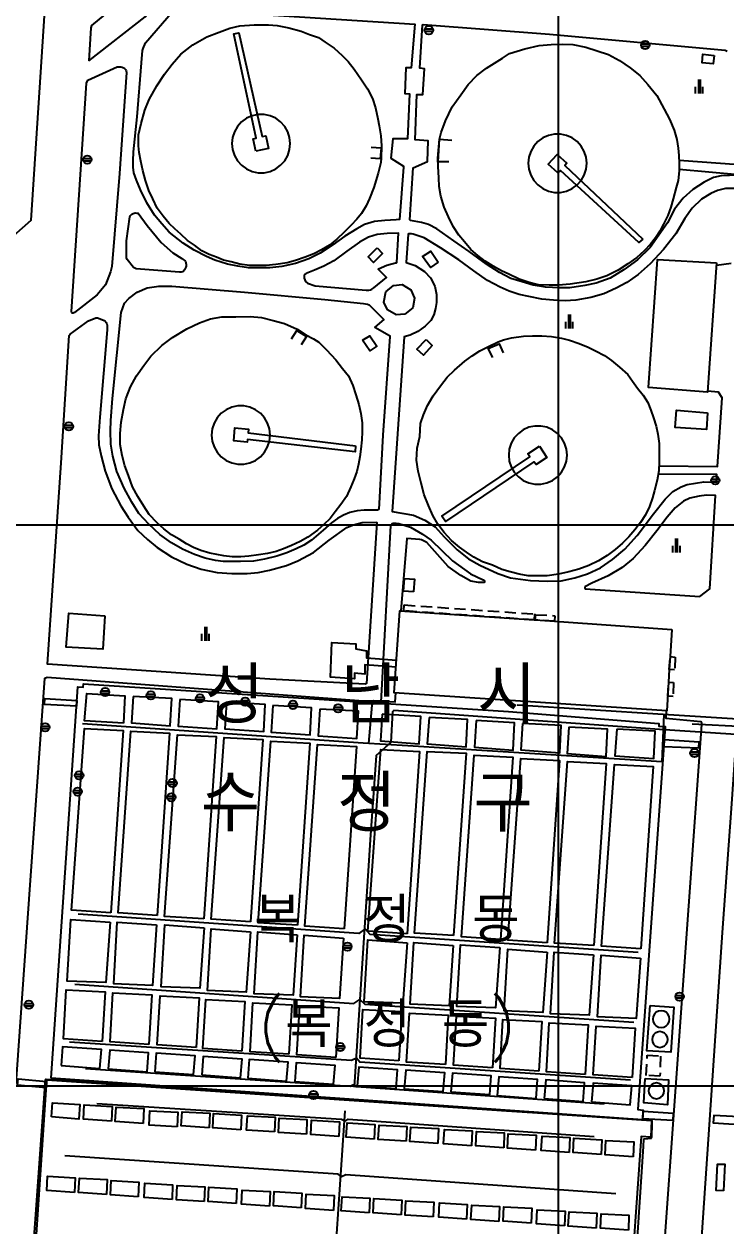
# Model space of a CAD drawing. Extents: x 210616 to 211059, y 540071 to 540643.
# Drawn here: x 210804.7 to 210929.9, y 540275 to 540489.2 of the extents above; entities that cross this region are included whole.
import ezdxf

# ---------------------------------------------------------------- set-up
doc = ezdxf.new("R2010")
doc.units = 0
doc.linetypes.add('ANYANG1', pattern=[11.5, 6, -1, 1, -1.5, 1, -1])
doc.linetypes.add('ANYANG3', pattern=[3, 2, -1])
for name, color, linetype in [('A0013118', 1, 'CONTINUOUS'), ('B0014111', 7, 'CONTINUOUS'), ('B0014116', 7, 'ANYANG3'), ('B0024121', 7, 'CONTINUOUS'), ('B0024126', 7, 'ANYANG1'), ('C0226232', 7, 'CONTINUOUS'), ('C0393323', 7, 'CONTINUOUS'), ('C0536117', 7, 'CONTINUOUS'), ('D0015221', 3, 'CONTINUOUS'), ('F0017114', 7, 'CONTINUOUS'), ('H0037335', 7, 'CONTINUOUS'), ('H0049210', 7, 'CONTINUOUS')]:
    doc.layers.add(name, color=color, linetype=linetype)
doc.styles.add('ROMANS_WHGTXT', font='romans.shx', dxfattribs={"height": 2, "bigfont": 'whgtxt.shx'})

# ---------------------------------------------------------------- blocks, each defined once
blk = doc.blocks.new('D0015221')
at = {"layer": 'D0015221'}
for points in [[(-0.15, 1.25), (-0.15, -1.25)], [(0.15, 1.25), (0.15, -1.25)], [(-0.65, -1.25), (-0.65, -0.05)], [(0.65, -1.25), (0.65, -0.05)]]:
    blk.add_lwpolyline(points, dxfattribs=at)
blk = doc.blocks.new('C0226232')
at = {"layer": 'C0226232'}
for points in [[(-0.72, 0.211), (0.72, 0.211)], [(-0.722, -0.202), (0.722, -0.202)]]:
    blk.add_lwpolyline(points, dxfattribs=at)
blk.add_circle((0, 0), 0.75, dxfattribs=at)

msp = doc.modelspace()

# ---------------------------------------------------------------- linework, layer by layer
at = {"layer": 'A0013118'}
for points in [[(210792.52, 540465.911), (210791.68, 540454.99), (210795.12, 540450.64), (210801.39, 540450.18), (210806, 540454.31), (210808.65, 540494.42), (210816.63, 540501.3), (210818.43, 540501.39), (210819.651, 540517.287)], [(210816.266, 540482.703), (210826.304, 540490.503), (210827.724, 540492.203), (210822.335, 540492.827), (210821.611, 540492.805), (210821.386, 540492.737), (210821.178, 540492.621), (210816.782, 540488.994), (210816.631, 540488.564), (210816.266, 540482.703)], [(210830.627, 540452.162), (210829.283, 540453.652), (210827.967, 540455.146), (210826.638, 540457.384), (210825.518, 540459.68), (210824.761, 540461.397), (210824.303, 540462.745), (210824.211, 540463.72), (210824.191, 540464.89), (210824.231, 540466.485), (210824.915, 540472.719), (210825.686, 540482.345), (210825.886, 540484.508), (210825.969, 540484.876), (210826.406, 540485.899), (210831.339, 540491.624)], [(210847.318, 540490.961), (210874.437, 540489.214), (210873.742, 540481.437), (210872.825, 540481.447), (210872.604, 540476.836), (210873.456, 540476.79), (210873.087, 540468.775), (210870.501, 540468.811), (210870.148, 540465.344), (210872.394, 540463.938), (210872.4, 540463.739), (210871.657, 540454.389), (210871.059, 540454.328), (210869.047, 540454.244), (210867.209, 540454.025), (210865.455, 540453.509), (210864.045, 540452.752), (210861.907, 540451.449), (210859.776, 540449.9), (210857.533, 540448.397), (210855.501, 540447.378), (210853.142, 540446.56), (210850.706, 540445.999), (210848.577, 540445.807), (210846.707, 540445.766), (210844.751, 540445.798), (210842.846, 540446.072), (210841.002, 540446.445), (210838.77, 540447.132), (210837.253, 540447.833), (210835.081, 540448.964), (210833.112, 540450.208), (210830.627, 540452.162)], [(210932.035, 540462.29), (210929.035, 540462.208), (210927.627, 540461.868), (210925.968, 540461.043), (210923.95, 540459.727), (210922.22, 540458.178), (210920.712, 540456.233), (210919.458, 540453.811), (210916.334, 540449.429), (210914.123, 540447.239), (210911.749, 540445.472), (210909.212, 540443.964), (210906.75, 540443.064), (210904.707, 540442.637), (210902.02, 540442.241), (210900.184, 540442.21), (210897.724, 540442.339), (210895.526, 540442.717), (210893.537, 540443.268), (210891.502, 540443.88), (210889.473, 540444.94), (210887.193, 540446.466), (210884.112, 540448.692), (210881.388, 540450.572), (210878.327, 540452.725), (210876.84, 540453.489), (210875.583, 540453.863), (210873.658, 540454.212), (210873.493, 540454.32), (210874.086, 540463.604), (210876.65, 540464.721), (210876.764, 540468.427), (210874.451, 540468.619), (210874.747, 540476.686), (210875.861, 540476.679), (210876.129, 540481.261), (210875.311, 540481.36), (210875.796, 540489.081), (210875.88, 540489.144), (210898.425, 540487.455), (210929.72, 540484.611), (210930.061, 540484.422)], [(210815.884, 540478.71), (210816.104, 540479.233), (210821.323, 540481.592), (210821.753, 540481.628), (210821.988, 540481.608), (210822.208, 540481.572), (210822.475, 540481.466), (210822.662, 540481.347), (210822.867, 540481.089), (210822.939, 540480.882), (210822.98, 540480.582), (210821.779, 540462.573), (210820.386, 540446.051), (210820.144, 540445.095), (210819.235, 540442.764), (210817.764, 540440.957), (210813.73, 540437.798), (210813.472, 540437.699), (210813.374, 540437.69), (210813.294, 540437.711), (210813.231, 540437.782), (210813.19, 540437.978), (210815.884, 540478.71)], [(210932.146, 540464.163), (210921.514, 540464.903)], [(210921.528, 540463.358), (210932.082, 540462.439)], [(210931.734, 540459.94), (210929.781, 540459.935), (210928.385, 540459.587), (210927.197, 540459.029), (210925.532, 540458.034), (210923.868, 540456.443), (210922.556, 540454.585), (210920.932, 540451.865), (210918.732, 540449.082), (210916.391, 540446.472), (210914.238, 540444.619), (210912.184, 540443.173), (210910.274, 540442.141), (210908.083, 540441.172), (210905.775, 540440.505), (210903.088, 540440.041), (210901.192, 540439.92), (210899.102, 540440.009), (210897.04, 540440.177), (210894.711, 540440.667), (210892.993, 540441.049), (210891.196, 540441.635), (210889.617, 540442.333), (210887.387, 540443.534), (210884.905, 540445.28), (210882.236, 540447.236), (210879.01, 540449.354), (210876.056, 540451.162), (210874.125, 540451.777), (210873.815, 540451.836), (210873.534, 540451.862), (210873.323, 540451.839), (210873.238, 540451.765), (210872.868, 540446.732), (210874.472, 540446.193), (210876.134, 540445.154), (210877.227, 540444.024), (210877.988, 540442.517), (210878.253, 540441.005), (210878.272, 540439.615), (210878.105, 540438.551), (210877.774, 540437.385), (210877.266, 540436.421), (210876.226, 540435.396), (210874.971, 540434.442), (210873.598, 540433.801), (210872.481, 540433.484), (210870.392, 540402.376), (210874.174, 540401.726), (210876.205, 540400.801), (210878.029, 540399.603), (210879.637, 540397.81), (210881.954, 540395.501), (210883.963, 540393.899), (210886.012, 540392.798), (210889.178, 540391.283), (210891.468, 540390.552), (210895.048, 540390.033), (210897.997, 540389.908), (210900.502, 540390.021), (210902.949, 540390.524), (210905.2, 540391.215), (210907.494, 540392.326), (210909.648, 540393.772), (210911.818, 540395.654), (210914.053, 540398.062), (210916.981, 540401.938), (210919.011, 540404.57), (210920.386, 540405.893), (210921.869, 540406.768), (210922.983, 540407.173), (210925.934, 540407.619), (210928.18, 540407.565), (210928.27, 540408.944), (210917.803, 540409.003)], [(210833.545, 540446.947), (210833.643, 540446.389), (210833.62, 540446.083), (210833.588, 540445.89), (210833.478, 540445.646), (210833.356, 540445.432), (210833.146, 540445.201), (210832.968, 540445.1), (210832.766, 540445.031), (210832.443, 540445.013), (210824.715, 540445.616), (210824.275, 540445.85), (210823.14, 540447.253), (210823.026, 540447.574), (210822.988, 540447.889), (210823.014, 540450.608), (210823.574, 540454.862), (210823.719, 540455.109), (210823.945, 540455.338), (210824.215, 540455.489), (210824.562, 540455.57), (210824.856, 540455.561), (210825.064, 540455.52), (210826.705, 540453.349), (210829.186, 540450.291), (210831.281, 540448.44), (210832.876, 540447.442), (210833.545, 540446.947)], [(210867.955, 540445.473), (210867.953, 540445.6), (210869.42, 540446.237), (210870.97, 540446.69), (210871.139, 540446.7), (210871.215, 540446.742), (210871.505, 540451.952), (210869.485, 540451.916), (210867.678, 540451.743), (210866.149, 540451.275), (210864.563, 540450.377), (210862.288, 540448.787), (210859.962, 540447.065), (210858.197, 540446.074), (210856.535, 540445.362), (210855.031, 540444.771), (210854.855, 540444.659), (210854.701, 540444.449), (210854.68, 540444.18), (210854.685, 540443.938), (210854.922, 540443.374), (210855.287, 540443.084), (210856.652, 540442.587), (210865.741, 540441.793), (210866.232, 540441.806), (210866.503, 540441.874), (210866.755, 540441.98), (210867.089, 540442.205), (210869.334, 540444.085), (210867.955, 540445.473)], [(210928.161, 540446.272), (210930.787, 540446.627)], [(210867.975, 540402.716), (210867.738, 540402.592), (210865.369, 540402.579), (210864.126, 540402.473), (210862.822, 540402.179), (210861.685, 540401.726), (210860.63, 540401.102), (210859.559, 540400.351), (210858.085, 540399.033), (210855.976, 540397.243), (210854.629, 540396.382), (210853.238, 540395.677), (210851.585, 540395.001), (210849.78, 540394.381), (210847.634, 540393.856), (210845.622, 540393.522), (210843.321, 540393.434), (210841.753, 540393.42), (210840.219, 540393.463), (210838.849, 540393.615), (210837.034, 540394.036), (210835.152, 540394.676), (210832.99, 540395.614), (210831.005, 540396.748), (210828.918, 540398.236), (210827.001, 540400.105), (210825.204, 540401.998), (210823.964, 540404.009), (210822.593, 540406.511), (210821.308, 540409.514), (210820.548, 540412.237), (210820.206, 540414.369), (210820.18, 540416.738), (210820.197, 540418.55), (210820.52, 540422.497), (210822.041, 540437.835), (210822.642, 540439.487), (210823.418, 540440.332), (210824.902, 540441.458), (210826.696, 540442.236), (210828.745, 540442.514), (210831.092, 540442.524), (210844.034, 540441.465), (210858.384, 540440.12), (210865.246, 540439.433), (210865.634, 540439.382), (210865.947, 540439.317), (210866.245, 540439.178), (210868.883, 540436.599), (210867.265, 540435.188), (210869.919, 540433.754), (210869.948, 540433.576), (210868.723, 540415.987), (210867.975, 540402.716)], [(210812.798, 540433.73), (210812.945, 540433.97), (210816.248, 540436.362), (210817.53, 540436.846), (210817.808, 540436.855), (210818.031, 540436.839), (210819.034, 540436.42), (210819.179, 540436.294), (210819.357, 540436.047), (210819.472, 540435.81), (210819.529, 540435.565), (210819.581, 540435.169), (210819.587, 540434.708), (210818.261, 540419.154), (210818.017, 540415.828), (210818.09, 540414.216), (210818.48, 540412.276), (210819.202, 540409.532), (210820.402, 540406.403), (210822.02, 540403.386), (210823.331, 540401.373), (210825.036, 540398.984), (210826.738, 540397.378), (210828.452, 540395.926), (210831.049, 540394.25), (210833.777, 540392.946), (210836.319, 540392.068), (210839.17, 540391.496), (210841.801, 540391.325), (210844.492, 540391.311), (210846.46, 540391.499), (210848.521, 540391.886), (210851.508, 540392.713), (210853.528, 540393.56), (210856.341, 540395.052), (210859.146, 540397.254), (210862.267, 540399.48), (210863.444, 540400.004), (210865.025, 540400.381), (210867.559, 540400.457), (210867.661, 540400.4), (210865.763, 540371.703), (210865.566, 540371.589), (210848.556, 540372.443), (210808.95, 540375.171), (210811.361, 540411.046), (210812.798, 540433.73)], [(210917.954, 540410.5), (210928.379, 540410.371), (210929.194, 540422.587), (210928.565, 540423.653), (210926.601, 540423.813)], [(210904.721, 540388.918), (210904.724, 540388.737), (210904.765, 540388.595), (210925.228, 540387.184), (210926.982, 540388.558), (210928.008, 540405.184), (210926.381, 540405.248), (210925.084, 540405.113), (210923.463, 540404.739), (210922.289, 540404.179), (210920.842, 540402.992), (210919.387, 540401.359), (210917.53, 540398.892), (210915.471, 540396.289), (210913.36, 540393.954), (210911.398, 540392.35), (210908.878, 540390.858), (210905.961, 540389.557), (210904.721, 540388.918)], [(210803.334, 540300.39), (210805.669, 540333.257), (210808.424, 540372.661), (210808.846, 540372.827), (210868.419, 540368.36), (210870.158, 540399.877), (210870.363, 540400.192), (210870.533, 540400.255), (210870.73, 540400.277), (210871.089, 540400.272), (210871.554, 540400.188), (210873.62, 540399.541), (210875.8, 540398.311), (210877.346, 540397.25), (210881.106, 540393.558), (210884.318, 540391.242), (210886.572, 540390.147), (210886.816, 540389.993), (210886.822, 540389.818), (210886.786, 540389.709), (210886.594, 540389.684), (210885.787, 540389.686), (210884.387, 540389.931), (210882.628, 540390.956), (210880.379, 540392.555), (210876.533, 540396.822), (210875.623, 540397.284), (210875.3, 540397.355), (210872.995, 540397.569), (210871.885, 540384.665)], [(210919.217, 540366.851), (210919.132, 540365.528), (210925.391, 540364.922), (210925.508, 540364.713), (210925.492, 540364.382), (210918.585, 540267.44), (210917.801, 540256.188), (210913.142, 540256.462)], [(210929.323, 540255.414), (210924.412, 540255.537), (210927.05, 540294.783), (210929.281, 540327.335), (210930.947, 540350.262), (210931.975, 540365.846), (210979.381, 540362.455), (211050.832, 540357.383), (211049.626, 540341.979), (211047.564, 540309.147), (211045.035, 540271.899), (211043.427, 540250.077), (211038.914, 540250.323)]]:
    msp.add_lwpolyline(points, dxfattribs=at)
at = {"layer": 'B0014111'}
for points in [[(210928.19, 540446.688), (210926.589, 540423.64), (210916.092, 540424.444), (210917.689, 540447.288), (210928.19, 540446.688)], [(210920.213, 540381.331), (210919.918, 540376.481), (210919.774, 540374.168), (210919.635, 540371.907), (210919.316, 540366.845), (210870.745, 540370.025), (210871.722, 540384.676), (210895.698, 540383.025), (210895.88, 540383.017), (210899.312, 540382.785), (210920.213, 540381.331)]]:
    msp.add_lwpolyline(points, dxfattribs=at)
at = {"layer": 'B0014116'}
for points in [[(210895.745, 540384.087), (210895.698, 540383.025), (210872.424, 540384.648), (210872.481, 540385.7), (210895.745, 540384.087)], [(210899.371, 540383.786), (210899.312, 540382.785), (210895.88, 540383.017), (210895.954, 540383.963), (210899.371, 540383.786)], [(210920.817, 540376.402), (210920.726, 540374.161), (210919.774, 540374.168), (210919.918, 540376.481), (210920.817, 540376.402)], [(210920.529, 540371.849), (210920.448, 540369.379), (210919.493, 540369.415), (210919.635, 540371.907), (210920.529, 540371.849)], [(210918.218, 540305.29), (210918.106, 540301.692), (210915.671, 540301.832), (210915.84, 540305.454), (210918.218, 540305.29)]]:
    msp.add_lwpolyline(points, dxfattribs=at)
at = {"layer": 'B0024121'}
for points in [[(210916.383, 540314.294), (210920.591, 540313.989), (210920.054, 540305.993), (210915.761, 540306.235), (210916.383, 540314.294)], [(210915.49, 540301.312), (210919.659, 540301.041), (210919.467, 540296.58), (210915.245, 540296.934), (210915.49, 540301.312)]]:
    msp.add_lwpolyline(points, dxfattribs=at)
at = {"layer": 'B0024126'}
for points in [[(210868.41, 540465.35), (210868.33, 540464.59), (210867.85, 540462.65), (210867.1, 540460.09), (210866.35, 540458.17), (210865.76, 540456.86), (210864.91, 540455.5), (210864.06, 540454.47), (210863.06, 540453.37), (210861.8, 540452.14), (210860.52, 540450.9), (210859.17, 540449.8), (210857.76, 540449.02), (210856.42, 540448.3), (210854.83, 540447.69), (210853.12, 540447.11), (210851.66, 540446.65), (210849.65, 540446.36), (210847.91, 540446.22), (210846.25, 540446.19), (210844.91, 540446.19), (210843.2, 540446.43), (210841.64, 540446.84), (210840.29, 540447.17), (210839.04, 540447.69), (210837.77, 540448.14), (210836.42, 540448.84), (210835.14, 540449.82), (210833.88, 540450.67), (210832.69, 540451.79), (210831.63, 540452.73), (210830.62, 540453.68), (210829.55, 540454.97), (210828.48, 540456.43), (210827.69, 540458.09), (210826.97, 540459.6), (210826.37, 540461.38), (210825.94, 540463.14), (210825.58, 540464.78), (210825.24, 540466.33), (210825.16, 540467.54), (210825.15, 540469.5), (210825.6, 540471.52), (210826.3, 540473.9), (210827.07, 540475.78), (210828.43, 540478.2), (210829.77, 540480.31), (210831.14, 540482.11), (210832.69, 540483.85), (210834.82, 540485.56), (210837.31, 540486.95), (210839.53, 540487.8), (210841.43, 540488.5), (210843.2, 540488.92), (210845.74, 540489.09), (210848.29, 540489.13), (210849.87, 540489.01), (210851.94, 540488.58), (210854.16, 540488), (210855.65, 540487.4), (210857.22, 540486.82), (210858.45, 540486.04), (210860.02, 540484.93), (210861.43, 540483.61), (210862.54, 540482.54), (210863.57, 540481.2), (210864.92, 540479.31), (210865.99, 540477.68), (210866.85, 540475.99), (210867.4, 540474.33), (210867.83, 540472.36), (210868.07, 540471.11), (210868.33, 540469.33), (210868.45, 540467.56), (210868.41, 540465.35)], [(210878.812, 540468.752), (210879.099, 540469.9), (210879.89, 540471.99), (210881.04, 540474.47), (210882.6, 540476.61), (210883.89, 540478.44), (210885.46, 540480.05), (210887.21, 540481.4), (210890.01, 540483.17), (210891.31, 540484), (210894, 540484.82), (210896.58, 540485.43), (210898.73, 540485.61), (210900.78, 540485.63), (210902.6, 540485.58), (210904.9, 540485.11), (210906.92, 540484.46), (210908.91, 540483.81), (210910.89, 540482.75), (210912.82, 540481.42), (210914.49, 540480.06), (210915.93, 540478.48), (210917.56, 540476.51), (210918.87, 540474.06), (210919.81, 540472.27), (210920.67, 540470.3), (210921.13, 540468.65), (210921.36, 540467.12), (210921.5, 540465.84), (210921.52, 540464.47), (210921.53, 540463.07), (210921.34, 540461.35), (210921.02, 540460.09), (210920.45, 540458.06), (210920.05, 540456.62), (210919.53, 540455.1), (210918.72, 540453.58), (210918.1, 540452.33), (210917.34, 540451.14), (210916.45, 540449.98), (210915.27, 540448.82), (210913.97, 540447.65), (210912.41, 540446.49), (210910.65, 540445.38), (210908.66, 540444.39), (210906.88, 540443.77), (210904.88, 540443.28), (210902.07, 540442.86), (210900, 540442.7), (210898.34, 540442.68), (210896.45, 540442.77), (210894.63, 540443.23), (210893.01, 540443.78), (210891.18, 540444.63), (210889.84, 540445.24), (210888.36, 540446.06), (210886.97, 540446.99), (210885.62, 540448.01), (210884.38, 540449.04), (210883.26, 540450.45), (210882.23, 540451.6), (210881.24, 540453.17), (210880.39, 540454.88), (210879.64, 540456.62), (210879.02, 540458.56), (210878.74, 540460.27), (210878.69, 540461.84), (210878.55, 540463.87), (210878.52, 540465.36), (210878.812, 540468.752)], [(210854.95, 540433.82), (210856.36, 540433.15), (210857.28, 540432.55), (210858.68, 540431.18), (210860.34, 540429.36), (210861.51, 540427.83), (210862.6, 540426.52), (210863.38, 540424.81), (210863.89, 540423.15), (210864.41, 540421.45), (210864.81, 540419.85), (210865.02, 540418.16), (210865.04, 540416.58), (210864.94, 540415.15), (210864.77, 540413.49), (210864.58, 540412.11), (210864.36, 540410.78), (210864.05, 540409.46), (210863.58, 540408.15), (210863, 540406.77), (210862.2, 540405.02), (210861.24, 540403.59), (210860.23, 540402.27), (210859.31, 540401.08), (210858.21, 540400.02), (210857.08, 540399), (210855.34, 540397.75), (210853.99, 540396.98), (210852.44, 540396.27), (210851.01, 540395.68), (210849.7, 540395.21), (210848.17, 540394.89), (210846.53, 540394.63), (210844.79, 540394.37), (210843.39, 540394.27), (210841.87, 540394.28), (210840.33, 540394.45), (210837.84, 540394.92), (210836.27, 540395.39), (210834.97, 540395.96), (210833.69, 540396.62), (210832.37, 540397.43), (210831.05, 540398.18), (210829.68, 540399.27), (210828.49, 540400.32), (210827.05, 540401.82), (210826.1, 540403.28), (210825.03, 540405.03), (210824.1, 540406.77), (210823.38, 540408.8), (210822.69, 540410.52), (210822.25, 540412.36), (210821.9, 540414.31), (210821.87, 540416.25), (210822.08, 540418.29), (210822.46, 540420.52), (210822.91, 540422.46), (210823.69, 540424.58), (210824.76, 540426.53), (210826.08, 540428.38), (210827.33, 540430.05), (210829.33, 540431.94), (210831.19, 540433.37), (210833.76, 540434.92), (210835.99, 540435.96), (210837.96, 540436.67), (210839.98, 540437.03), (210842.47, 540437.04), (210845.04, 540437.11), (210847.05, 540436.91), (210849.17, 540436.41), (210851.17, 540435.89), (210853.44, 540434.86), (210854.95, 540433.82)], [(210889.27, 540432.6), (210890.24, 540432.94), (210891.67, 540433.33), (210893.77, 540433.59), (210895.4, 540433.68), (210897.05, 540433.68), (210898.76, 540433.52), (210900.54, 540433.23), (210902, 540432.89), (210903.72, 540432.28), (210905.3, 540431.67), (210906.6, 540431.02), (210908.21, 540430.18), (210909.47, 540429.25), (210910.88, 540428.11), (210912.4, 540426.76), (210913.24, 540425.6), (210914.1, 540424.34), (210915.12, 540423.12), (210915.92, 540421.79), (210916.5, 540420.42), (210916.95, 540419.03), (210917.43, 540417.57), (210917.74, 540416.13), (210917.94, 540414.45), (210917.96, 540412.87), (210917.98, 540411.2), (210917.92, 540409.6), (210917.59, 540407.92), (210917.15, 540406.09), (210916.8, 540404.78), (210916.24, 540403.25), (210915.55, 540401.78), (210914.62, 540400.4), (210913.6, 540399.07), (210912.55, 540397.82), (210911.44, 540396.72), (210910.13, 540395.58), (210908.68, 540394.5), (210907.15, 540393.58), (210905.42, 540392.7), (210903.67, 540392.08), (210901.85, 540391.61), (210900.01, 540391.16), (210898.02, 540390.9), (210896.1, 540390.88), (210894.59, 540390.86), (210893.01, 540391.17), (210891.43, 540391.6), (210889.94, 540392), (210888.23, 540392.76), (210886.5, 540393.41), (210884.95, 540394.2), (210883.61, 540395.09), (210882.37, 540395.99), (210880.93, 540397.2), (210879.65, 540398.59), (210878.53, 540400.09), (210877.64, 540401.66), (210876.87, 540403.45), (210876.08, 540405.35), (210875.54, 540407.43), (210875.03, 540409.57), (210874.71, 540411.51), (210874.81, 540413.65), (210875.28, 540415.7), (210875.4, 540418.03), (210875.97, 540419.61), (210876.69, 540421.27), (210877.67, 540422.96), (210878.96, 540424.74), (210880.16, 540426.32), (210881.49, 540427.52), (210883.35, 540429.15), (210884.6, 540430.13), (210885.99, 540431.01), (210887.41, 540431.69), (210889.27, 540432.6)]]:
    msp.add_lwpolyline(points, dxfattribs=at)
at = {"layer": 'C0393323', "flags": 128}
for points in [[(210814.074, 540367.678), (210808.381, 540367.975), (210808.427, 540369.013), (210814.141, 540368.667)], [(210918.752, 540360.444), (210925.055, 540360.251), (210925.078, 540361.265), (210918.836, 540361.626)], [(210808.678, 540299.606), (210803.564, 540300.102), (210803.688, 540301.241), (210808.753, 540300.74)], [(210920.49, 540295.138), (210920.403, 540293.81), (210915.051, 540294.112), (210915.129, 540295.49)], [(210933.273, 540294.393), (210927.694, 540294.702), (210927.58, 540293.413), (210933.178, 540293.01)]]:
    msp.add_lwpolyline(points, close=True, dxfattribs=at)
at = {"layer": 'C0536117', "flags": 128}
for points in [[(210846.067, 540466.58), (210845.6, 540468.801), (210846.13, 540468.899), (210842.117, 540487.479), (210843.032, 540487.699), (210847.22, 540469.191), (210847.835, 540469.31), (210848.302, 540467.051)], [(210927.75, 540483.65), (210927.62, 540482.16), (210925.66, 540482.35), (210925.75, 540483.86)], [(210852.207, 540467.935), (210852.093, 540469.019), (210851.756, 540470.055), (210851.211, 540470.999), (210850.482, 540471.809), (210849.6, 540472.45), (210848.605, 540472.893), (210847.538, 540473.12), (210846.449, 540473.12), (210845.383, 540472.893), (210844.387, 540472.45), (210843.505, 540471.809), (210842.776, 540470.999), (210842.231, 540470.055), (210841.894, 540469.019), (210841.78, 540467.935), (210841.894, 540466.851), (210842.231, 540465.815), (210842.776, 540464.871), (210843.505, 540464.061), (210844.387, 540463.42), (210845.383, 540462.977), (210846.449, 540462.75), (210847.538, 540462.75), (210848.605, 540462.977), (210849.6, 540463.42), (210850.482, 540464.061), (210851.211, 540464.871), (210851.756, 540465.815), (210852.093, 540466.851)], [(210905.049, 540464.43), (210904.935, 540465.514), (210904.598, 540466.55), (210904.053, 540467.494), (210903.324, 540468.304), (210902.442, 540468.944), (210901.447, 540469.388), (210900.381, 540469.614), (210899.291, 540469.614), (210898.225, 540469.388), (210897.229, 540468.944), (210896.347, 540468.304), (210895.618, 540467.494), (210895.073, 540466.55), (210894.736, 540465.514), (210894.622, 540464.43), (210894.736, 540463.346), (210895.073, 540462.309), (210895.618, 540461.365), (210896.347, 540460.555), (210897.229, 540459.915), (210898.225, 540459.472), (210899.291, 540459.245), (210900.381, 540459.245), (210901.447, 540459.472), (210902.442, 540459.915), (210903.324, 540460.555), (210904.053, 540461.365), (210904.598, 540462.309), (210904.935, 540463.346)], [(210915.061, 540450.897), (210914.33, 540450.277), (210900.369, 540463.157), (210899.92, 540462.71), (210898.166, 540464.263), (210899.777, 540465.97), (210901.516, 540464.43), (210901.164, 540464.05)], [(210867.67, 540449.34), (210868.67, 540448.37), (210867.05, 540446.75), (210866.09, 540447.72)], [(210878.57, 540446.82), (210877.19, 540445.85), (210875.8, 540447.78), (210877.26, 540448.78)], [(210872.631, 540437.513), (210871.052, 540437.434), (210869.521, 540438.294), (210868.908, 540439.672), (210869.227, 540441.484), (210870.576, 540442.665), (210872.126, 540442.817), (210873.723, 540441.879), (210874.356, 540440.408), (210874.058, 540438.675)], [(210865.06, 540432.87), (210866.37, 540433.65), (210867.66, 540431.84), (210866.4, 540431.02)], [(210876.41, 540433), (210877.52, 540431.93), (210875.93, 540430.21), (210874.77, 540431.27)], [(210848.591, 540415.987), (210848.477, 540417.071), (210848.14, 540418.108), (210847.595, 540419.051), (210846.866, 540419.861), (210845.984, 540420.502), (210844.989, 540420.945), (210843.922, 540421.172), (210842.833, 540421.172), (210841.767, 540420.945), (210840.771, 540420.502), (210839.889, 540419.861), (210839.16, 540419.051), (210838.615, 540418.108), (210838.278, 540417.071), (210838.164, 540415.987), (210838.278, 540414.903), (210838.615, 540413.867), (210839.16, 540412.923), (210839.889, 540412.113), (210840.771, 540411.472), (210841.767, 540411.029), (210842.833, 540410.803), (210843.922, 540410.803), (210844.989, 540411.029), (210845.984, 540411.472), (210846.866, 540412.113), (210847.595, 540412.923), (210848.14, 540413.867), (210848.477, 540414.903)], [(210926.6, 540419.97), (210926.4, 540416.95), (210920.84, 540417.3), (210921.05, 540420.4)], [(210863.821, 540414.083), (210863.743, 540413.007), (210844.553, 540415.208), (210844.512, 540414.71), (210842.118, 540414.934), (210842.345, 540417.266), (210844.753, 540417.032), (210844.705, 540416.348)], [(210901.565, 540412.409), (210901.451, 540413.493), (210901.114, 540414.529), (210900.57, 540415.473), (210899.84, 540416.283), (210898.959, 540416.924), (210897.963, 540417.367), (210896.897, 540417.594), (210895.807, 540417.594), (210894.741, 540417.367), (210893.745, 540416.924), (210892.864, 540416.283), (210892.134, 540415.473), (210891.589, 540414.529), (210891.253, 540413.493), (210891.139, 540412.409), (210891.253, 540411.325), (210891.589, 540410.288), (210892.134, 540409.345), (210892.864, 540408.535), (210893.745, 540407.894), (210894.741, 540407.451), (210895.807, 540407.224), (210896.897, 540407.224), (210897.963, 540407.451), (210898.959, 540407.894), (210899.84, 540408.535), (210900.57, 540409.345), (210901.114, 540410.288), (210901.451, 540411.325)], [(210896.646, 540414.004), (210897.959, 540411.983), (210896.02, 540410.723), (210895.636, 540411.203), (210879.86, 540400.6), (210879.248, 540401.498), (210894.889, 540412.128), (210894.547, 540412.634)], [(210874.164, 540388.06), (210872.382, 540388.167), (210872.585, 540390.398), (210874.372, 540390.296)], [(210819.16, 540383.73), (210818.81, 540377.81), (210812.23, 540378.17), (210812.75, 540384.22)], [(210809.552, 540301.349), (210814.306, 540371.084), (210815.272, 540371.025), (210815.311, 540371.645), (210891.124, 540366.734), (210917.9, 540364.59), (210917.878, 540364.116), (210919.008, 540364.058), (210914.173, 540295.761), (210915.135, 540295.666), (210915.019, 540293.925)], [(210822.492, 540364.604), (210815.504, 540365.056), (210815.947, 540369.922), (210822.735, 540369.519)], [(210824.176, 540369.391), (210823.875, 540364.659), (210830.799, 540364.159), (210831.06, 540369.002)], [(210832.507, 540368.841), (210832.206, 540364.11), (210839.129, 540363.609), (210839.391, 540368.452)], [(210840.857, 540368.371), (210840.556, 540363.639), (210847.48, 540363.139), (210847.741, 540367.982)], [(210849.108, 540367.772), (210848.807, 540363.041), (210855.73, 540362.54), (210855.992, 540367.383)], [(210857.47, 540367.128), (210857.169, 540362.397), (210864.092, 540361.896), (210864.354, 540366.739)], [(210868.564, 540366.204), (210868.263, 540361.472), (210875.186, 540360.971), (210875.448, 540365.814)], [(210876.934, 540365.656), (210876.633, 540360.925), (210883.556, 540360.424), (210883.818, 540365.267)], [(210820.231, 540330.844), (210813.226, 540331.296), (210815.52, 540363.67), (210822.432, 540363.336)], [(210828.495, 540330.36), (210821.49, 540330.811), (210823.784, 540363.186), (210830.696, 540362.851)], [(210885.316, 540365.074), (210885.015, 540360.343), (210891.938, 540359.842), (210892.2, 540364.685)], [(210893.624, 540364.589), (210893.323, 540359.858), (210900.247, 540359.357), (210900.508, 540364.2)], [(210901.88, 540363.938), (210901.579, 540359.207), (210908.502, 540358.706), (210908.764, 540363.549)], [(210910.39, 540363.563), (210910.089, 540358.832), (210917.012, 540358.331), (210917.274, 540363.174)], [(210836.798, 540329.741), (210829.793, 540330.193), (210832.087, 540362.567), (210838.999, 540362.232)], [(210845.109, 540329.218), (210838.103, 540329.67), (210840.397, 540362.044), (210847.309, 540361.71)], [(210853.468, 540328.594), (210846.463, 540329.046), (210848.757, 540361.42), (210855.669, 540361.086)], [(210861.783, 540327.99), (210854.778, 540328.442), (210857.072, 540360.816), (210863.984, 540360.482)], [(210873.056, 540327.089), (210866.05, 540327.541), (210868.344, 540359.916), (210875.256, 540359.581)], [(210881.33, 540326.763), (210874.325, 540327.215), (210876.619, 540359.589), (210883.531, 540359.255)], [(210889.707, 540326.077), (210882.702, 540326.529), (210884.996, 540358.903), (210891.908, 540358.568)], [(210897.988, 540325.493), (210890.982, 540325.945), (210893.276, 540358.319), (210900.188, 540357.984)], [(210906.33, 540324.966), (210899.325, 540325.417), (210901.619, 540357.792), (210908.531, 540357.457)], [(210914.691, 540324.428), (210907.685, 540324.88), (210909.979, 540357.254), (210916.891, 540356.919)], [(210820.088, 540329.138), (210819.339, 540318.378), (210812.43, 540318.649), (210813.071, 540329.652)], [(210828.379, 540328.653), (210827.631, 540317.893), (210820.721, 540318.164), (210821.362, 540329.167)], [(210836.841, 540328.14), (210836.092, 540317.38), (210829.183, 540317.65), (210829.824, 540328.654)], [(210845.111, 540327.46), (210844.363, 540316.699), (210837.453, 540316.97), (210838.094, 540327.973)], [(210853.442, 540326.895), (210852.693, 540316.135), (210845.783, 540316.405), (210846.424, 540327.409)], [(210861.705, 540326.321), (210860.956, 540315.561), (210854.046, 540315.831), (210854.688, 540326.835)], [(210873.034, 540325.467), (210872.286, 540314.707), (210865.376, 540314.977), (210866.017, 540325.981)], [(210881.264, 540325.017), (210880.515, 540314.257), (210873.605, 540314.527), (210874.246, 540325.531)], [(210889.553, 540324.621), (210888.804, 540313.861), (210881.894, 540314.132), (210882.536, 540325.135)], [(210897.993, 540323.823), (210897.244, 540313.063), (210890.335, 540313.333), (210890.976, 540324.337)], [(210906.262, 540323.321), (210905.513, 540312.561), (210898.603, 540312.831), (210899.245, 540323.835)], [(210914.637, 540322.754), (210913.888, 540311.994), (210906.978, 540312.264), (210907.62, 540323.268)], [(210818.682, 540307.88), (210811.762, 540308.343), (210812.264, 540317.066), (210819.208, 540316.713)], [(210826.988, 540307.36), (210820.067, 540307.824), (210820.57, 540316.546), (210827.514, 540316.194)], [(210835.408, 540306.817), (210828.487, 540307.281), (210828.99, 540316.003), (210835.933, 540315.651)], [(210843.547, 540306.177), (210836.626, 540306.641), (210837.129, 540315.363), (210844.072, 540315.011)], [(210851.974, 540305.6), (210845.053, 540306.063), (210845.555, 540314.785), (210852.499, 540314.433)], [(210860.321, 540305.052), (210853.4, 540305.516), (210853.903, 540314.238), (210860.847, 540313.886)], [(210871.568, 540304.424), (210864.647, 540304.888), (210865.15, 540313.61), (210872.094, 540313.258)], [(210879.85, 540303.754), (210872.93, 540304.217), (210873.432, 540312.939), (210880.376, 540312.587)], [(210888.235, 540303.184), (210881.314, 540303.647), (210881.817, 540312.37), (210888.761, 540312.017)], [(210896.513, 540302.61), (210889.592, 540303.073), (210890.095, 540311.796), (210897.039, 540311.443)], [(210919.827, 540311.87), (210919.753, 540312.333), (210919.541, 540312.75), (210919.209, 540313.082), (210918.792, 540313.294), (210918.329, 540313.368), (210917.866, 540313.294), (210917.449, 540313.082), (210917.117, 540312.75), (210916.905, 540312.333), (210916.831, 540311.87), (210916.905, 540311.407), (210917.117, 540310.99), (210917.449, 540310.658), (210917.866, 540310.446), (210918.329, 540310.372), (210918.792, 540310.446), (210919.209, 540310.658), (210919.541, 540310.99), (210919.753, 540311.407)], [(210904.796, 540302.018), (210897.876, 540302.482), (210898.378, 540311.204), (210905.322, 540310.852)], [(210913.139, 540301.449), (210906.218, 540301.912), (210906.721, 540310.635), (210913.665, 540310.282)], [(210919.492, 540308.238), (210919.423, 540308.67), (210919.225, 540309.06), (210918.915, 540309.37), (210918.525, 540309.569), (210918.092, 540309.637), (210917.66, 540309.569), (210917.27, 540309.37), (210916.96, 540309.06), (210916.762, 540308.67), (210916.693, 540308.238), (210916.762, 540307.805), (210916.96, 540307.415), (210917.27, 540307.106), (210917.66, 540306.907), (210918.092, 540306.839), (210918.525, 540306.907), (210918.915, 540307.106), (210919.225, 540307.415), (210919.423, 540307.805)], [(210811.333, 540303.581), (210818.261, 540303.08), (210818.533, 540306.429), (210811.61, 540306.908)], [(210819.753, 540302.991), (210826.681, 540302.491), (210826.953, 540305.839), (210820.029, 540306.318)], [(210828.044, 540302.474), (210834.972, 540301.973), (210835.244, 540305.322), (210828.32, 540305.801)], [(210836.411, 540301.912), (210843.339, 540301.411), (210843.611, 540304.76), (210836.688, 540305.238)], [(210844.617, 540301.343), (210851.545, 540300.842), (210851.817, 540304.191), (210844.894, 540304.67)], [(210852.997, 540300.751), (210859.925, 540300.25), (210860.197, 540303.599), (210853.274, 540304.078)], [(210864.124, 540299.995), (210871.052, 540299.494), (210871.324, 540302.843), (210864.401, 540303.321)], [(210913.078, 540259.172), (210912.678, 540252.977), (210912.458, 540252.813), (210911.335, 540252.87), (210911.292, 540252.154), (210887.981, 540253.527), (210887.898, 540251.421), (210882.144, 540251.734), (210882.227, 540253.943), (210859.441, 540255.642), (210835.621, 540256.938), (210835.586, 540255.06), (210829.906, 540255.362), (210829.968, 540257.375), (210806.77, 540258.856), (210807.006, 540262.571), (210805.758, 540262.672), (210805.936, 540266.369), (210806.48, 540266.358), (210808.775, 540301.064), (210916.626, 540293.772), (210916.467, 540290.858), (210914.753, 540290.953), (210912.578, 540259.805)], [(210872.529, 540299.472), (210879.457, 540298.971), (210879.729, 540302.32), (210872.806, 540302.799)], [(210880.834, 540298.925), (210887.762, 540298.424), (210888.034, 540301.773), (210881.111, 540302.252)], [(210889.094, 540298.242), (210896.023, 540297.741), (210896.295, 540301.09), (210889.371, 540301.569)], [(210897.462, 540297.697), (210904.39, 540297.197), (210904.662, 540300.545), (210897.739, 540301.024)], [(210905.896, 540297.105), (210912.824, 540296.604), (210913.096, 540299.953), (210906.173, 540300.431)], [(210918.87, 540299.088), (210918.801, 540299.52), (210918.603, 540299.91), (210918.293, 540300.22), (210917.903, 540300.418), (210917.471, 540300.487), (210917.038, 540300.418), (210916.648, 540300.22), (210916.339, 540299.91), (210916.14, 540299.52), (210916.071, 540299.088), (210916.14, 540298.655), (210916.339, 540298.265), (210916.648, 540297.956), (210917.038, 540297.757), (210917.471, 540297.688), (210917.903, 540297.757), (210918.293, 540297.956), (210918.603, 540298.265), (210918.801, 540298.655)], [(210809.632, 540294.477), (210809.804, 540296.947), (210814.659, 540296.65), (210814.533, 540294.034)], [(210820.329, 540293.686), (210815.345, 540294.029), (210815.484, 540296.579), (210820.441, 540296.323)], [(210825.992, 540293.291), (210821.008, 540293.634), (210821.146, 540296.184), (210826.104, 540295.928)], [(210832.032, 540292.654), (210827.048, 540292.997), (210827.186, 540295.547), (210832.144, 540295.291)], [(210837.745, 540292.482), (210832.761, 540292.825), (210832.9, 540295.375), (210837.857, 540295.119)], [(210843.379, 540292.13), (210838.395, 540292.473), (210838.534, 540295.023), (210843.492, 540294.767)], [(210849.409, 540291.752), (210844.424, 540292.095), (210844.563, 540294.644), (210849.521, 540294.388)], [(210855.068, 540291.347), (210850.084, 540291.69), (210850.222, 540294.24), (210855.18, 540293.984)], [(210860.856, 540290.946), (210855.872, 540291.289), (210856.01, 540293.839), (210860.968, 540293.583)], [(210867.171, 540290.466), (210862.187, 540290.809), (210862.326, 540293.359), (210867.284, 540293.103)], [(210872.872, 540290.099), (210867.888, 540290.442), (210868.027, 540292.992), (210872.985, 540292.736)], [(210878.518, 540289.725), (210873.533, 540290.068), (210873.672, 540292.617), (210878.63, 540292.361)], [(210884.524, 540289.31), (210879.54, 540289.653), (210879.679, 540292.202), (210884.636, 540291.947)], [(210890.247, 540288.949), (210885.263, 540289.292), (210885.402, 540291.842), (210890.36, 540291.586)], [(210895.915, 540288.524), (210890.93, 540288.867), (210891.069, 540291.416), (210896.027, 540291.161)], [(210901.94, 540288.126), (210896.956, 540288.47), (210897.095, 540291.019), (210902.053, 540290.763)], [(210907.614, 540287.747), (210902.63, 540288.09), (210902.769, 540290.64), (210907.726, 540290.384)], [(210913.323, 540287.341), (210908.339, 540287.684), (210908.477, 540290.233), (210913.435, 540289.977)], [(210929.461, 540281.282), (210928.113, 540281.344), (210928.358, 540286.039), (210929.67, 540286.001)], [(210813.763, 540280.971), (210808.779, 540281.314), (210808.918, 540283.864), (210813.875, 540283.608)], [(210819.443, 540280.619), (210814.459, 540280.962), (210814.598, 540283.511), (210819.556, 540283.255)], [(210825.108, 540280.193), (210820.123, 540280.537), (210820.262, 540283.086), (210825.22, 540282.83)], [(210831.117, 540279.725), (210826.133, 540280.068), (210826.271, 540282.617), (210831.229, 540282.361)], [(210836.876, 540279.335), (210831.892, 540279.678), (210832.031, 540282.228), (210836.989, 540281.972)], [(210842.543, 540278.997), (210837.558, 540279.34), (210837.697, 540281.89), (210842.655, 540281.634)], [(210848.495, 540278.521), (210843.511, 540278.864), (210843.649, 540281.413), (210848.607, 540281.158)], [(210854.166, 540278.227), (210849.182, 540278.57), (210849.321, 540281.12), (210854.278, 540280.864)], [(210859.889, 540277.784), (210854.905, 540278.127), (210855.043, 540280.677), (210860.001, 540280.421)], [(210866.273, 540277.327), (210861.288, 540277.67), (210861.427, 540280.22), (210866.385, 540279.964)], [(210871.97, 540276.989), (210866.986, 540277.332), (210867.125, 540279.881), (210872.083, 540279.626)], [(210877.657, 540276.603), (210872.673, 540276.946), (210872.811, 540279.496), (210877.769, 540279.24)], [(210883.645, 540276.214), (210878.661, 540276.557), (210878.799, 540279.106), (210883.757, 540278.85)], [(210889.399, 540275.824), (210884.415, 540276.167), (210884.554, 540278.717), (210889.512, 540278.461)], [(210895.128, 540275.525), (210890.144, 540275.869), (210890.282, 540278.418), (210895.24, 540278.162)], [(210901.089, 540275.009), (210896.105, 540275.353), (210896.244, 540277.902), (210901.202, 540277.646)], [(210906.744, 540274.629), (210901.76, 540274.972), (210901.899, 540277.521), (210906.856, 540277.265)], [(210912.474, 540274.277), (210907.489, 540274.621), (210907.628, 540277.17), (210912.586, 540276.914)]]:
    msp.add_lwpolyline(points, close=True, dxfattribs=at)
for points in [[(210880.463, 540464.661), (210878.574, 540464.702), (210878.826, 540468.748), (210881.006, 540468.55)], [(210866.652, 540467.32), (210868.38, 540467.2), (210868.21, 540465.24), (210866.55, 540465.34)], [(210852.432, 540433.103), (210853.36, 540434.62), (210855.11, 540433.57), (210854.161, 540432.092)], [(210888.301, 540429.818), (210887.5, 540431.38), (210889.44, 540432.23), (210890.128, 540430.615)], [(210871.052, 540374.622), (210865.49, 540375.01), (210865.48, 540373.34), (210863.67, 540373.53), (210863.63, 540372.54), (210859.4, 540372.82), (210859.61, 540379.01), (210863.87, 540378.75), (210863.87, 540377.86), (210865.82, 540377.54), (210865.82, 540376.25), (210871.134, 540375.853)], [(210939.735, 540372.499), (210939.212, 540362.939), (210937.991, 540362.214), (210918.025, 540363.488), (210870.643, 540366.866), (210870.441, 540366.626), (210870.146, 540361.199), (210867.509, 540358.889), (210866.44, 540343.849), (210863.569, 540299.752)], [(210866.215, 540361.023), (210866.799, 540367.813), (210867.046, 540368.639), (210870.878, 540368.426), (210871.007, 540370.008)], [(210937.572, 540356.235), (210938.039, 540364.536), (210937.72, 540364.982), (210918.694, 540366.195), (210892.649, 540367.821)], [(210918.814, 540366.187), (210918.421, 540357.731), (210873.16, 540360.599), (210865.192, 540361.086), (210862.574, 540361.248), (210815.172, 540364.484)], [(210923.874, 540364.521), (210933.308, 540364.056)], [(210914.202, 540323.776), (210866.444, 540326.938), (210865.531, 540327.947), (210864.398, 540327.137), (210814.407, 540330.561)], [(210813.766, 540318.118), (210863.537, 540314.645), (210864.587, 540315.352), (210865.509, 540314.534), (210913.422, 540311.348)], [(210912.852, 540300.986), (210864.631, 540304.176), (210863.987, 540304.916), (210863.114, 540304.513), (210812.867, 540307.748)], [(210908.133, 540296.707), (210864.02, 540299.781), (210863.498, 540300.178), (210862.896, 540299.878), (210815.696, 540303.026)], [(210817.693, 540296.828), (210861.351, 540294.057), (210861.995, 540293.669), (210862.499, 540294.012), (210906.362, 540290.97)], [(210861.937, 540295.513), (210859.259, 540256.063), (210879.052, 540254.547), (210879.636, 540253.815), (210877.071, 540210.739)], [(210910.267, 540280.737), (210862.104, 540284.113), (210861.352, 540283.764), (210860.739, 540284.236), (210812.003, 540287.517)]]:
    msp.add_lwpolyline(points, dxfattribs=at)
at = {"layer": 'F0017114'}
msp.add_lwpolyline([(210913.229, 540259.428), (210915.148, 540289.185), (210915.214, 540290.449), (210915.275, 540290.518), (210915.343, 540290.545), (210916.566, 540290.638), (210916.596, 540290.662), (210916.623, 540290.692), (210916.636, 540290.753), (210916.747, 540293.244), (210916.739, 540293.68), (210916.731, 540293.744), (210916.719, 540293.765), (210916.676, 540293.788), (210890.747, 540295.457), (210835.963, 540299.184), (210809.597, 540301.072), (210808.678, 540301.127), (210808.567, 540301.08), (210808.511, 540300.977), (210808.379, 540299.399), (210806.115, 540268.022)], dxfattribs=at)
at = {"layer": 'H0037335', "flags": 128}
for points in [[(210900, 540071.785), (210900, 540626.722)], [(210616.296, 540400), (211058.643, 540400)], [(210616.422, 540300), (211058.776, 540300)]]:
    msp.add_lwpolyline(points, dxfattribs=at)

# ---------------------------------------------------------------- block references
at = {"layer": 'C0226232'}
for p in [(210876.91, 540488.15), (210915.49, 540485.5), (210816.02, 540465.08), (210812.72, 540417.53), (210927.98, 540407.91), (210819.177, 540370.159), (210827.322, 540369.587), (210836.104, 540369.037), (210844.166, 540368.459), (210852.685, 540367.898), (210860.755, 540367.289), (210808.516, 540363.897), (210924.266, 540359.288), (210814.565, 540355.33), (210831.205, 540353.944), (210814.298, 540352.422), (210831, 540351.412), (210862.395, 540324.793), (210921.613, 540315.894), (210805.594, 540314.443), (210861.125, 540306.886), (210856.344, 540298.364)]:
    msp.add_blockref('C0226232', p, dxfattribs=at)
at = {"layer": 'D0015221'}
for p in [(210925.12, 540478.09), (210901.953, 540436.228), (210921.05, 540396.28), (210837.09, 540380.57)]:
    msp.add_blockref('D0015221', p, dxfattribs=at)

# ---------------------------------------------------------------- texts
at = {"layer": 'H0049210', "style": 'ROMANS_WHGTXT'}
for s, height, p in [('성  남  시', 10, (210836.935, 540364.587)), ('수  정  구', 10, (210836.248, 540345.299)), ('복  정  동', 8, (210845.736, 540325.551)), ('(복 정 동)', 8, (210846.499, 540306.888))]:
    msp.add_text(s, height=height, dxfattribs=at).set_placement(p)

doc.saveas('drawing.dxf')
